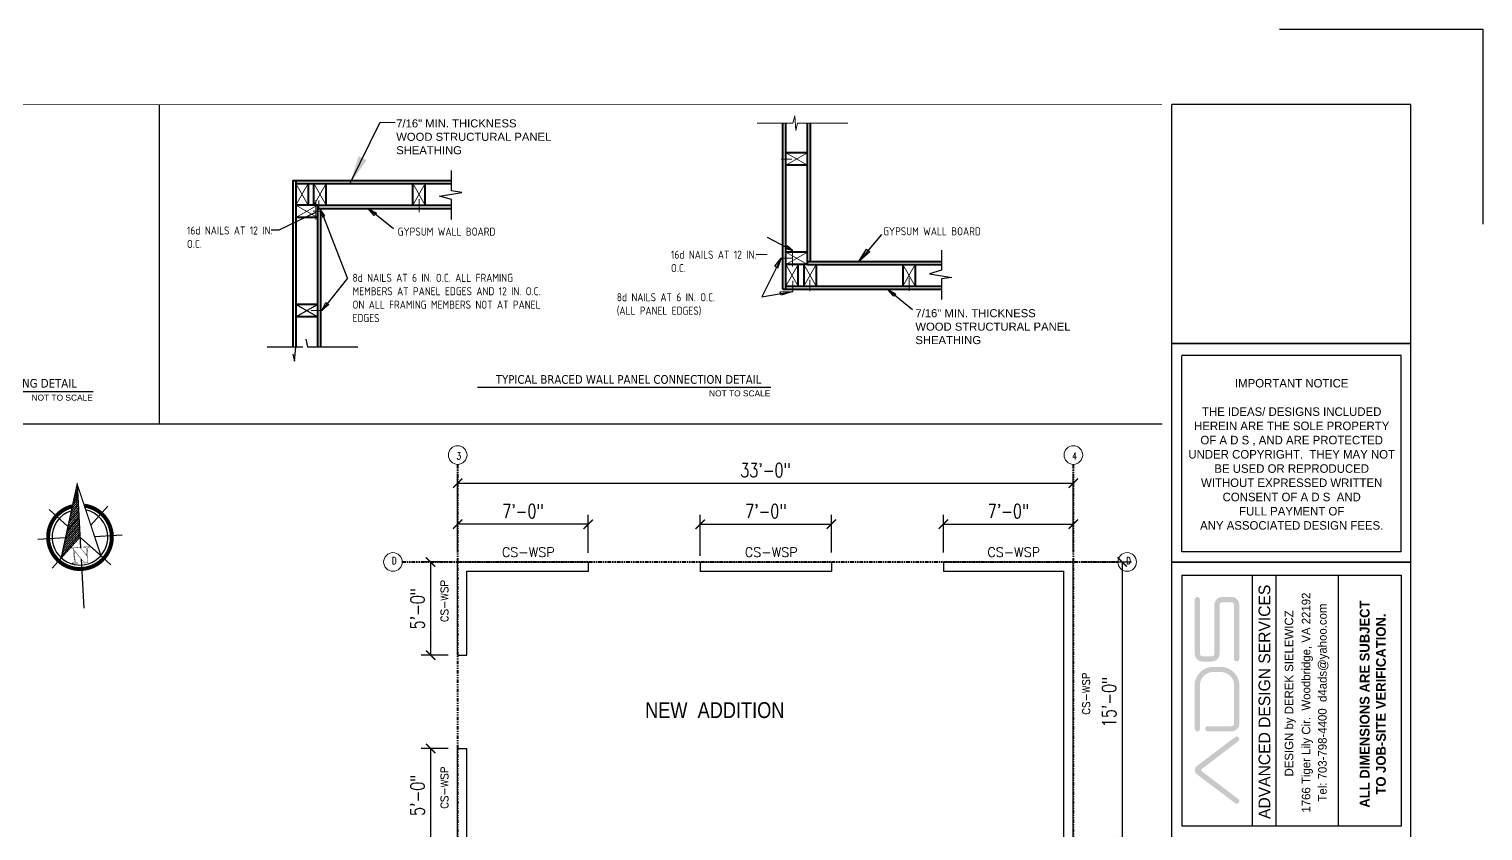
# Model space of a CAD drawing. Header units: inches. Extents: x -1842 to 12195, y -2228 to 2193.
# Drawn here: x 8361 to 9295, y -320 to 196 of the extents above; entities that cross this region are included whole.
import ezdxf
from ezdxf import colors
from ezdxf.entities.mleader import LeaderData, LeaderLine
from ezdxf.math import Vec2, Vec3

# ---------------------------------------------------------------- set-up
doc = ezdxf.new("R2010")
doc.units = ezdxf.units.IN
doc.header["$LTSCALE"] = 6
doc.header["$MEASUREMENT"] = 0
doc.linetypes.add('ACAD_ISO03W100', pattern=[30, 12, -18])
doc.linetypes.add('Double Dash 3_8_', pattern=[1, 0.375, -0.125, 0.125, -0.125, 0.125, -0.125])
for name, color, linetype in [('A-Anno-Text-Sect', 7, 'Continuous'), ('A-NOTES', 132, 'Continuous'), ('HATCH', 22, 'Continuous'), ('N-NOTES', 3, 'Continuous'), ('TEXT', 151, 'ACAD_ISO03W100'), ('Title Block', 7, 'Continuous'), ('window', 3, 'Continuous')]:
    doc.layers.add(name, color=color, linetype=linetype)
for name, color, linetype, lineweight in [('A-DETL', 90, 'Continuous', 9), ('G-ANNO-TEXT', 231, 'Continuous', 9), ('new construction', 7, 'Continuous', 50), ('S-Text', 3, 'Continuous', 0)]:
    doc.layers.add(name, color=color, linetype=linetype, lineweight=lineweight)
doc.styles.add('AGSROMANS', font='romans')
doc.styles.add('ARCH', font='romans.shx', dxfattribs={"width": 0.75, "height": 8})
doc.styles.add('Arch-Dim', font='romans.shx', dxfattribs={"width": 0.75})
doc.styles.add('Arial', font='arial.ttf')
doc.styles.add('HS-DESIGN-PLAN', font='GOTHIC.TTF', dxfattribs={"height": 0.09375})
doc.styles.add('RomanS_B', font='', dxfattribs={"width": 0.75, "height": 4.549842})
doc.styles.get("Standard").update_dxf_attribs({"font": 'ARIALN.TTF'})
doc.styles.add('TahomaSPH', font='tahoma.ttf')
doc.styles.add('TITULO', font='arial.ttf', dxfattribs={"height": 7})
doc.styles.add('Zidane (TXT.)', font='arial.ttf', dxfattribs={"width": 0.85, "height": 2})
doc.styles.get('RomanS_B').set_extended_font_data('RomanS', bold=True)
doc.dimstyles.new('Aec-Arch-I-96', dxfattribs={"dimscale": 96, "dimtxt": 0.09375, "dimasz": 0.0625, "dimexe": 0.0625, "dimexo": 0.0625, "dimgap": 0.03125, "dimtad": 1, "dimdec": 4, "dimzin": 3, "dimdsep": 46, "dimlunit": 4, "dimtxsty": 'Arch-Dim', "dimblk": 'ARCHTICK', "dimcen": 0.09375, "dimazin": 2, "dimtfac": 0.75, "dimtdec": 4, "dimtix": 1, "dimtmove": 2, "dimatfit": 2, "dimfxl": 1, "dimtolj": 1, "dimtzin": 0, "dimarcsym": 0})
doc.dimstyles.new('STANDARD$7', dxfattribs={"dimscale": 16, "dimtxt": 0.078125, "dimasz": 0.078125, "dimexe": 0.125, "dimexo": 0.125, "dimgap": 0.04, "dimtad": 1, "dimdec": 6, "dimzin": 0, "dimdsep": 46, "dimlunit": 4, "dimtxsty": 'ARCH', "dimcen": 0.046875, "dimdle": 0.125, "dimclrd": 256, "dimclre": 256, "dimclrt": 256, "dimadec": 0, "dimazin": 0, "dimtfac": 1, "dimtdec": 6, "dimtmove": 0, "dimatfit": 3, "dimfxl": 1, "dimfrac": 2, "dimtolj": 1, "dimtzin": 0, "dimarcsym": 0})
doc.dimstyles.new('Zidane (DIM.)', dxfattribs={"dimscale": 16, "dimtxt": 3, "dimasz": 1.12, "dimexe": 0.125, "dimexo": 0.125, "dimgap": 0.05, "dimtad": 3, "dimdec": 4, "dimzin": 1, "dimdsep": 46, "dimlunit": 4, "dimtxsty": 'Zidane (TXT.)', "dimblk1": 'OBLIQUE', "dimblk2": 'OBLIQUE', "dimsah": 1, "dimcen": 0.09, "dimdle": 0.12, "dimclrd": 5, "dimclre": 5, "dimclrt": 5, "dimadec": 0, "dimazin": 0, "dimtfac": 0.5, "dimtdec": 4, "dimtmove": 0, "dimatfit": 0, "dimfxl": 1, "dimfrac": 1, "dimtolj": 1, "dimtzin": 0, "dimlwd": -1, "dimlwe": -1, "dimarcsym": 0})

# ---------------------------------------------------------------- blocks, each defined once
blk = doc.blocks.new('_ARCHTICK')
at = {"color": 0, "linetype": 'ByBlock', "const_width": 0.15}
blk.add_lwpolyline([(-0.5, -0.5), (0.5, 0.5)], dxfattribs=at)
blk = doc.blocks.new('*D215')
at = {"layer": 'A-Anno-Text-Sect', "color": 0, "linetype": 'Continuous', "lineweight": -2, "transparency": 16777216}
for p, q in [((8636.37, -141.13), (8636.37, -116.83)), ((8720.28, -141.14), (8720.28, -116.83)), ((8720.28, -122.83), (8636.37, -122.83))]:
    blk.add_line(p, q, dxfattribs=at)
at = {"layer": 'Defpoints', "color": 0, "linetype": 'Continuous', "transparency": 16777216}
for p in [(8636.37, -122.83), (8636.37, -147.13), (8720.28, -147.14)]:
    blk.add_point(p, dxfattribs=at)
at = {"layer": 'A-Anno-Text-Sect', "color": 0, "linetype": 'Continuous', "lineweight": -2, "transparency": 16777216, "xscale": 6, "yscale": 6, "zscale": 6, "rotation": 180}
blk.add_blockref('_ARCHTICK', (8636.37, -122.83), dxfattribs=at)
at = {"layer": 'A-Anno-Text-Sect', "color": 0, "linetype": 'Continuous', "lineweight": -2, "transparency": 16777216, "xscale": 6, "yscale": 6, "zscale": 6}
blk.add_blockref('_ARCHTICK', (8720.28, -122.83), dxfattribs=at)
at = {"layer": 'A-Anno-Text-Sect', "color": 0, "linetype": 'Continuous', "transparency": 16777216, "insert": (8678.33, -114.47), "char_height": 9, "attachment_point": 5, "style": 'Arch-Dim'}
blk.add_mtext('\\A1;7\'-0"', dxfattribs=at)
blk = doc.blocks.new('*D216')
at = {"layer": 'A-Anno-Text-Sect', "color": 0, "linetype": 'Continuous', "lineweight": -2, "transparency": 16777216}
for p, q in [((8948.67, -141.13), (8948.67, -116.83)), ((9032.17, -141.13), (9032.17, -116.83)), ((8948.67, -122.83), (9032.17, -122.83))]:
    blk.add_line(p, q, dxfattribs=at)
at = {"layer": 'Defpoints', "color": 0, "linetype": 'Continuous', "transparency": 16777216}
for p in [(9032.17, -122.83), (8948.67, -147.13), (9032.17, -147.13)]:
    blk.add_point(p, dxfattribs=at)
at = {"layer": 'A-Anno-Text-Sect', "color": 0, "linetype": 'Continuous', "lineweight": -2, "transparency": 16777216, "xscale": 6, "yscale": 6, "zscale": 6, "rotation": 180}
blk.add_blockref('_ARCHTICK', (8948.67, -122.83), dxfattribs=at)
at = {"layer": 'A-Anno-Text-Sect', "color": 0, "linetype": 'Continuous', "lineweight": -2, "transparency": 16777216, "xscale": 6, "yscale": 6, "zscale": 6}
blk.add_blockref('_ARCHTICK', (9032.17, -122.83), dxfattribs=at)
at = {"layer": 'A-Anno-Text-Sect', "color": 0, "linetype": 'Continuous', "transparency": 16777216, "insert": (8990.42, -114.47), "char_height": 9, "attachment_point": 5, "style": 'Arch-Dim'}
blk.add_mtext('\\A1;7\'-0"', dxfattribs=at)
blk = doc.blocks.new('*D217')
at = {"layer": 'A-Anno-Text-Sect', "color": 0, "linetype": 'Continuous', "lineweight": -2, "transparency": 16777216}
for p, q in [((8792.28, -143.14), (8792.28, -116.83)), ((8876.67, -141.13), (8876.67, -116.83)), ((8792.28, -122.83), (8876.67, -122.83))]:
    blk.add_line(p, q, dxfattribs=at)
at = {"layer": 'Defpoints', "color": 0, "linetype": 'Continuous', "transparency": 16777216}
for p in [(8876.67, -122.83), (8792.28, -149.14), (8876.67, -147.13)]:
    blk.add_point(p, dxfattribs=at)
at = {"layer": 'A-Anno-Text-Sect', "color": 0, "linetype": 'Continuous', "lineweight": -2, "transparency": 16777216, "xscale": 6, "yscale": 6, "zscale": 6, "rotation": 180}
blk.add_blockref('_ARCHTICK', (8792.28, -122.83), dxfattribs=at)
at = {"layer": 'A-Anno-Text-Sect', "color": 0, "linetype": 'Continuous', "lineweight": -2, "transparency": 16777216, "xscale": 6, "yscale": 6, "zscale": 6}
blk.add_blockref('_ARCHTICK', (8876.67, -122.83), dxfattribs=at)
at = {"layer": 'A-Anno-Text-Sect', "color": 0, "linetype": 'Continuous', "transparency": 16777216, "insert": (8834.48, -114.47), "char_height": 9, "attachment_point": 5, "style": 'Arch-Dim'}
blk.add_mtext('\\A1;7\'-0"', dxfattribs=at)
blk = doc.blocks.new('*X137')
at = {"color": 0}
for p, q in [((147.55, -408.76), (147.62, -408.7)), ((146.16, -413.87), (147.62, -412.41)), ((146.36, -413.14), (147.62, -411.88)), ((146.55, -412.41), (147.62, -411.35)), ((146.75, -411.68), (147.62, -410.82)), ((146.95, -410.95), (147.62, -410.29)), ((147.15, -410.22), (147.62, -409.76)), ((147.35, -409.49), (147.62, -409.23)), ((144.76, -418.98), (147.62, -416.12)), ((144.96, -418.25), (147.62, -415.59)), ((145.16, -417.52), (147.62, -415.06)), ((145.36, -416.79), (147.62, -414.53)), ((145.56, -416.06), (147.62, -414)), ((145.76, -415.33), (147.62, -413.47)), ((145.96, -414.6), (147.62, -412.94)), ((143.36, -424.09), (147.62, -419.83)), ((143.56, -423.36), (147.62, -419.3)), ((143.76, -422.63), (147.62, -418.77)), ((143.96, -421.9), (147.62, -418.24)), ((144.16, -421.17), (147.62, -417.71)), ((144.36, -420.44), (147.62, -417.18)), ((144.56, -419.71), (147.62, -416.65)), ((142.76, -426.28), (147.62, -421.42)), ((142.96, -425.55), (147.62, -420.89)), ((143.16, -424.82), (147.62, -420.36))]:
    blk.add_line(p, q, dxfattribs=at)
blk = doc.blocks.new('North')
for p, q in [((-0.05, 18.32), (-0.05, 2.23)), ((-2.92, 7.82), (-7.42, 12.32)), ((2.82, 7.82), (7.32, 12.32)), ((-3.71, 4.95), (-10.67, 4.95)), ((3.61, 4.95), (10.57, 4.95)), ((-2.92, 2.08), (-7.42, -2.42)), ((2.82, 2.08), (7.32, -2.42)), ((-0.05, -0.54), (-0.05, -12.88))]:
    blk.add_line(p, q)
for points, const_width in [([(-5.06, -0.01), (-0.05, 18.32), (4.95, 0.05), (-0.05, 4.95), (-5.06, -0.01)], 0.3), ([(-1.6, -0.98), (-1.6, -1.05), (-1.59, -1.12), (-1.58, -1.18), (-1.57, -1.22), (-1.56, -1.27), (-1.54, -1.31), (-1.52, -1.33), (-1.5, -1.35), (-1.47, -1.37), (-1.44, -1.38), (-1.4, -1.4), (-1.34, -1.41), (-1.28, -1.42), (-1.21, -1.43), (-1.13, -1.43), (-1.05, -1.43), (-1.05, -1.59), (-2.39, -1.59), (-2.39, -1.43), (-2.35, -1.43), (-2.28, -1.43), (-2.21, -1.43), (-2.14, -1.42), (-2.09, -1.41), (-2.04, -1.4), (-2, -1.38), (-1.96, -1.37), (-1.94, -1.35), (-1.91, -1.33), (-1.88, -1.31), (-1.86, -1.27), (-1.85, -1.23), (-1.83, -1.18), (-1.82, -1.12), (-1.81, -1.06), (-1.81, -1), (-1.81, 2.29), (-2.39, 2.29), (-2.39, 2.44), (-0.21, 2.44), (1.39, 0.24), (1.39, 1.81), (1.39, 1.88), (1.38, 1.95), (1.37, 2), (1.36, 2.06), (1.35, 2.1), (1.33, 2.14), (1.31, 2.17), (1.29, 2.19), (1.26, 2.21), (1.22, 2.23), (1.17, 2.25), (1.12, 2.26), (1.06, 2.27), (0.99, 2.28), (0.92, 2.29), (0.84, 2.29), (0.82, 2.29), (0.82, 2.44), (2.16, 2.44), (2.16, 2.29), (2.12, 2.29), (2.04, 2.29), (1.98, 2.28), (1.92, 2.27), (1.86, 2.26), (1.81, 2.25), (1.77, 2.24), (1.73, 2.22), (1.71, 2.2), (1.69, 2.18), (1.67, 2.15), (1.65, 2.1), (1.63, 2.06), (1.62, 2.01), (1.61, 1.95), (1.61, 1.88), (1.61, 1.81), (1.61, -1.59), (0.7, -1.59), (-1.6, 1.62), (-1.6, -0.98), (-1.6, -0.98)], 0.1)]:
    blk.add_lwpolyline(points, dxfattribs=dict(const_width=const_width))
at = {"const_width": 1}
for points in [[(-8.05, 4.95, 1), (7.95, 4.95, 0.359415), (1.47, 12.8, 1)], [(-1.57, 12.8, 0.359415), (-8.05, 4.95, 1)]]:
    blk.add_lwpolyline(points, format="xyb", dxfattribs=at)
for start, end in [(105.027, 180), (0, 74.973), (180, 0)]:
    blk.add_arc((-0.05, 4.95), 7, start, end)
blk.add_blockref('*X137', (-147.67, 426.84))
blk = doc.blocks.new('_OBLIQUE')
at = {"color": 0, "linetype": 'ByBlock'}
blk.add_line((-0.5, -0.5), (0.5, 0.5), dxfattribs=at)
blk = doc.blocks.new('*D226')
at = {"layer": 'A-Anno-Text-Sect', "color": 0, "linetype": 'Continuous', "lineweight": -2, "transparency": 16777216}
for p, q in [((8636.37, -141.13), (8636.37, -90.5)), ((9032.17, -141.13), (9032.17, -90.5)), ((8636.37, -96.5), (9032.17, -96.5))]:
    blk.add_line(p, q, dxfattribs=at)
at = {"layer": 'Defpoints', "color": 0, "linetype": 'Continuous', "transparency": 16777216}
for p in [(9032.17, -96.5), (8636.37, -147.13), (9032.17, -147.13)]:
    blk.add_point(p, dxfattribs=at)
at = {"layer": 'A-Anno-Text-Sect', "color": 0, "linetype": 'Continuous', "lineweight": -2, "transparency": 16777216, "xscale": 6, "yscale": 6, "zscale": 6, "rotation": 180}
blk.add_blockref('_ARCHTICK', (8636.37, -96.5), dxfattribs=at)
at = {"layer": 'A-Anno-Text-Sect', "color": 0, "linetype": 'Continuous', "lineweight": -2, "transparency": 16777216, "xscale": 6, "yscale": 6, "zscale": 6}
blk.add_blockref('_ARCHTICK', (9032.17, -96.5), dxfattribs=at)
at = {"layer": 'A-Anno-Text-Sect', "color": 0, "linetype": 'Continuous', "transparency": 16777216, "insert": (8834.27, -88.14), "char_height": 9, "attachment_point": 5, "style": 'Arch-Dim'}
blk.add_mtext('\\A1;33\'-0"', dxfattribs=at)
blk = doc.blocks.new('*D227')
at = {"layer": 'A-Anno-Text-Sect', "color": 0, "linetype": 'Continuous', "lineweight": -2, "transparency": 16777216}
for p, q in [((8630.37, -147.13), (8613, -147.13)), ((8619, -147.13), (8619, -207.13)), ((8630.37, -207.13), (8613, -207.13))]:
    blk.add_line(p, q, dxfattribs=at)
at = {"layer": 'Defpoints', "color": 0, "linetype": 'Continuous', "transparency": 16777216}
for p in [(8636.37, -147.13), (8619, -207.13), (8636.37, -207.13)]:
    blk.add_point(p, dxfattribs=at)
at = {"layer": 'A-Anno-Text-Sect', "color": 0, "linetype": 'Continuous', "lineweight": -2, "transparency": 16777216, "xscale": 6, "yscale": 6, "zscale": 6}
for p, rotation in [((8619, -147.13), 90), ((8619, -207.13), 270)]:
    blk.add_blockref('_ARCHTICK', p, dxfattribs=dict(at, rotation=rotation))
at = {"layer": 'A-Anno-Text-Sect', "color": 0, "linetype": 'Continuous', "transparency": 16777216, "insert": (8610.64, -177.13), "char_height": 9, "attachment_point": 5, "rotation": 90, "style": 'Arch-Dim'}
blk.add_mtext('\\A1;5\'-0"', dxfattribs=at)
blk = doc.blocks.new('*D228')
at = {"layer": 'A-Anno-Text-Sect', "color": 0, "linetype": 'Continuous', "lineweight": -2, "transparency": 16777216}
for p, q in [((8630.37, -267.13), (8613, -267.13)), ((8619, -267.13), (8619, -327.13)), ((8630.37, -327.13), (8613, -327.13))]:
    blk.add_line(p, q, dxfattribs=at)
at = {"layer": 'Defpoints', "color": 0, "linetype": 'Continuous', "transparency": 16777216}
for p in [(8636.37, -267.13), (8619, -327.13), (8636.37, -327.13)]:
    blk.add_point(p, dxfattribs=at)
at = {"layer": 'A-Anno-Text-Sect', "color": 0, "linetype": 'Continuous', "lineweight": -2, "transparency": 16777216, "xscale": 6, "yscale": 6, "zscale": 6}
for p, rotation in [((8619, -267.13), 90), ((8619, -327.13), 270)]:
    blk.add_blockref('_ARCHTICK', p, dxfattribs=dict(at, rotation=rotation))
at = {"layer": 'A-Anno-Text-Sect', "color": 0, "linetype": 'Continuous', "transparency": 16777216, "insert": (8610.64, -297.13), "char_height": 9, "attachment_point": 5, "rotation": 90, "style": 'Arch-Dim'}
blk.add_mtext('\\A1;5\'-0"', dxfattribs=at)
blk = doc.blocks.new('*D229')
at = {"layer": 'A-Anno-Text-Sect', "color": 0, "linetype": 'Continuous', "lineweight": -2, "transparency": 16777216}
for p, q in [((9038.17, -147.13), (9069.5, -147.13)), ((9063.5, -147.13), (9063.5, -327.13)), ((9038.17, -327.13), (9069.5, -327.13))]:
    blk.add_line(p, q, dxfattribs=at)
at = {"layer": 'Defpoints', "color": 0, "linetype": 'Continuous', "transparency": 16777216}
for p in [(9032.17, -147.13), (9032.17, -327.13), (9063.5, -327.13)]:
    blk.add_point(p, dxfattribs=at)
at = {"layer": 'A-Anno-Text-Sect', "color": 0, "linetype": 'Continuous', "lineweight": -2, "transparency": 16777216, "xscale": 6, "yscale": 6, "zscale": 6}
for p, rotation in [((9063.5, -147.13), 90), ((9063.5, -327.13), 270)]:
    blk.add_blockref('_ARCHTICK', p, dxfattribs=dict(at, rotation=rotation))
at = {"layer": 'A-Anno-Text-Sect', "color": 0, "linetype": 'Continuous', "transparency": 16777216, "insert": (9055.14, -237.13), "char_height": 9, "attachment_point": 5, "rotation": 90, "style": 'Arch-Dim'}
blk.add_mtext('\\A1;15\'-0"', dxfattribs=at)

msp = doc.modelspace()

# ---------------------------------------------------------------- hatches: boundary and pattern name
at = {"layer": 'Title Block'}
h = msp.add_hatch(color=256, dxfattribs=at)
h.paths.add_polyline_path([(9138.1718087, -262.405981, 0.1912949762), (9138.8397888, -261.3709752), (9138.8397888, -260.7239289, 0.1065363828), (9138.5611949, -260.0783093, 0.1989123674), (9137.4780036, -259.4015396), (9136.9273283, -259.4015396, 0.1139636446), (9136.2335232, -259.6889231), (9111.6537499, -278.2670513, 0.5149988252), (9111.6537499, -283.701167), (9136.2335232, -302.2792952, 0.1139636446), (9136.9273283, -302.5666787), (9137.4780036, -302.5666787, 0.1989123674), (9138.5611949, -301.889909, 0.1065363829), (9138.8397888, -301.2442894), (9138.8397888, -300.5972431, 0.1912949762), (9138.1718087, -299.5622373), (9114.7573809, -281.6777685, -0.5343557179), (9114.7573809, -280.2904499)])
h.paths.add_polyline_path([(9133.8334382, -256.0639725, 0.4142135624), (9138.8397888, -251.0576219), (9138.8397888, -227.9178853, 0.440849221), (9127.158304, -214.567617), (9121.9359531, -214.567617, 0.440849221), (9110.2544683, -227.9178853), (9110.2544683, -254.395189, 0.4142135624), (9111.9232519, -256.0639725, 0.4142135624), (9113.5920354, -254.395189), (9113.5920354, -227.9178853, -0.4500136067), (9121.9359531, -217.905184), (9127.158304, -217.905184, -0.4500136067), (9135.5022218, -227.9178853), (9135.5022218, -251.0576219, -0.4142135624), (9133.8334382, -252.7264054), (9118.598386, -252.7264054, 0.4142135624), (9116.9296025, -254.395189, 0.4142135624), (9118.598386, -256.0639725)])
h.paths.add_polyline_path([(9122.878345, -206.1259168, -0.4142135624), (9121.2095615, -207.7947003), (9115.2608189, -207.7947003, -0.4142135624), (9113.5920354, -206.1259168), (9113.5920354, -171.3046954, 0.4142135624), (9111.9232519, -169.6359119, 0.4142135624), (9110.2544683, -171.3046954), (9110.2544683, -206.1259168, 0.4142135624), (9115.2608189, -211.1322674), (9121.2095615, -211.1322674, 0.4142135624), (9126.2159121, -206.1259168), (9126.2159121, -174.6422625, -0.4142135624), (9127.8846957, -172.973479), (9133.8334382, -172.973479, -0.4142135624), (9135.5022218, -174.6422625), (9135.5022218, -209.4634839, 0.4142135624), (9137.1710053, -211.1322674, 0.4142135624), (9138.8397888, -209.4634839), (9138.8397888, -174.6422625, 0.4142135624), (9133.8334382, -169.6359119), (9127.8846957, -169.6359119, 0.4142135624), (9122.878345, -174.6422625)])
h = msp.add_hatch(color=256, dxfattribs=at)
h.paths.add_polyline_path([(9138.1718087, -262.405981, 0.1912949762), (9138.8397888, -261.3709752), (9138.8397888, -260.7239289, 0.1065363828), (9138.5611949, -260.0783093, 0.1989123674), (9137.4780036, -259.4015396), (9136.9273283, -259.4015396, 0.1139636446), (9136.2335232, -259.6889231), (9111.6537499, -278.2670513, 0.5149988252), (9111.6537499, -283.701167), (9136.2335232, -302.2792952, 0.1139636446), (9136.9273283, -302.5666787), (9137.4780036, -302.5666787, 0.1989123674), (9138.5611949, -301.889909, 0.1065363829), (9138.8397888, -301.2442894), (9138.8397888, -300.5972431, 0.1912949762), (9138.1718087, -299.5622373), (9114.7573809, -281.6777685, -0.5343557179), (9114.7573809, -280.2904499)])
h.paths.add_polyline_path([(9133.8334382, -256.0639725, 0.4142135624), (9138.8397888, -251.0576219), (9138.8397888, -227.9178853, 0.440849221), (9127.158304, -214.567617), (9121.9359531, -214.567617, 0.440849221), (9110.2544683, -227.9178853), (9110.2544683, -254.395189, 0.4142135624), (9111.9232519, -256.0639725, 0.4142135624), (9113.5920354, -254.395189), (9113.5920354, -227.9178853, -0.4500136067), (9121.9359531, -217.905184), (9127.158304, -217.905184, -0.4500136067), (9135.5022218, -227.9178853), (9135.5022218, -251.0576219, -0.4142135624), (9133.8334382, -252.7264054), (9118.598386, -252.7264054, 0.4142135624), (9116.9296025, -254.395189, 0.4142135624), (9118.598386, -256.0639725)])
h.paths.add_polyline_path([(9122.878345, -206.1259168, -0.4142135624), (9121.2095615, -207.7947003), (9115.2608189, -207.7947003, -0.4142135624), (9113.5920354, -206.1259168), (9113.5920354, -171.3046954, 0.4142135624), (9111.9232519, -169.6359119, 0.4142135624), (9110.2544683, -171.3046954), (9110.2544683, -206.1259168, 0.4142135624), (9115.2608189, -211.1322674), (9121.2095615, -211.1322674, 0.4142135624), (9126.2159121, -206.1259168), (9126.2159121, -174.6422625, -0.4142135624), (9127.8846957, -172.973479), (9133.8334382, -172.973479, -0.4142135624), (9135.5022218, -174.6422625), (9135.5022218, -209.4634839, 0.4142135624), (9137.1710053, -211.1322674, 0.4142135624), (9138.8397888, -209.4634839), (9138.8397888, -174.6422625, 0.4142135624), (9133.8334382, -169.6359119), (9127.8846957, -169.6359119, 0.4142135624), (9122.878345, -174.6422625)])

# ---------------------------------------------------------------- linework, layer by layer
for p, q in [((8632.4982052, 91.5345369), (8632.4982052, 104.7342162)), ((8624.6418237, 88.2166886), (8638.9890646, 90.5900711)), ((8632.4982052, 86.0491871), (8624.6418237, 88.2166886)), ((8638.9890646, 90.5900711), (8632.4982052, 91.5345369)), ((8632.4982052, 73.0706414), (8632.4982052, 86.0491871)), ((8551.0768471, 75.512381), (8548.7872483, 78.5588926)), ((8548.7872483, 78.5588926), (8549.4870546, 74.5527302)), ((8565.4623317, 35.3454507), (8548.7872483, 78.5588926)), ((8549.4870546, 74.5527302), (8551.0768471, 75.512381)), ((8578.9170118, 80.2382613), (8584.1982443, 77.289988)), ((8582.792748, 75.7539203), (8578.9170118, 80.2382613)), ((8595.0753526, 67.0584258), (8578.9170118, 80.2382613)), ((8584.1982443, 77.289988), (8582.792748, 75.7539203)), ((8835.3704259, 61.749662), (8851.6180805, 53.2227711)), ((8851.6180805, 53.2227711), (8848.2651015, 56.0985906)), ((8908.9236352, 63.4795555), (8894.1903032, 46.2044315)), ((8828.3481359, 50.5109416), (8835.3704259, 50.7915995)), ((8844.2879381, 48.1948747), (8831.9442475, 23.3528684)), ((8840.3137165, 43.0529793), (8844.2879381, 48.1948747)), ((8844.2879381, 48.1948747), (8842.051119, 41.8511467)), ((8847.6277655, 54.4693451), (8851.6180805, 53.2227711)), ((8894.1903032, 46.2044315), (8899.1505734, 54.1332625)), ((8901.4150802, 52.4202373), (8894.1903032, 46.2044315)), ((8899.1505734, 54.1332625), (8901.4150802, 52.4202373)), ((8947.5327322, 53.4314572), (8947.5327322, 40.4529114)), ((8842.051119, 41.8511467), (8840.3137165, 43.0529793)), ((8947.5327322, 40.4529114), (8939.6763506, 38.2854099)), ((8939.6763506, 38.2854099), (8954.0235916, 35.9120275)), ((8565.4623317, 35.3454507), (8549.0341507, 14.5512238)), ((8916.4771826, 23.7887154), (8912.6014465, 28.2730565)), ((8912.6014465, 28.2730565), (8917.8826789, 25.3247832)), ((8928.7597873, 15.093221), (8912.6014465, 28.2730565)), ((8954.0235916, 35.9120275), (8947.5327322, 34.9675616)), ((8947.5327322, 34.9675616), (8947.5327322, 21.7678823)), ((8549.0341507, 14.5512238), (8551.5605164, 19.8442837)), ((8551.5605164, 19.8442837), (8553.6305172, 18.3764928)), ((8831.9442475, 23.3528684), (8851.9425456, 26.8308894)), ((8843.6624501, 26.6547819), (8851.9425456, 26.8308894)), ((8844.4142632, 24.3621604), (8843.6624501, 26.6547819)), ((8851.9425456, 26.8308894), (8844.4142632, 24.3621604)), ((8917.8826789, 25.3247832), (8916.4771826, 23.7887154)), ((8532.3425647, 10.564542), (8546.2891897, 18.534042)), ((8546.2891897, 10.564542), (8532.3425647, 18.534042)), ((8553.6305172, 18.3764928), (8549.0341507, 14.5512238)), ((8513.9180658, -8.6718905), (8536.8617777, -8.6718905)), ((8531.5487933, -18.0011545), (8532.3425647, -8.6718905)), ((8538.8075672, -3.874922), (8539.8099969, -8.6718905)), ((8539.8099969, -8.6718905), (8572.2714264, -8.6718905)), ((8530.3967753, -13.4688591), (8531.5487933, -18.0011545)), ((7594.57696, -58.1865447), (9089.2361947, -58.1865447)), ((8636.3726954, -147.1288505), (8720.2823302, -147.1288505)), ((8792.2823302, -147.1429026), (8876.6726954, -147.1288505))]:
    msp.add_line(p, q)
msp.add_lwpolyline([(7594.17696, 147.0156656, 0.5, 0.5, 0), (9089.2361947, 147.0156656, 0, 0, 0), (9089.2361947, -979.4335558, 0.5, 0.5, 0), (7594.17696, -979.4335558, 0.5, 0.5, 0)], format="xyseb")
at = {"layer": 'A-DETL', "linetype": 'Double Dash 3_8_', "lineweight": 40}
for p, q in [((8636.3726954, -84.6705164), (8636.3726954, -327.1288505)), ((9032.1726954, -84.6705164), (9032.1726954, -327.1288505)), ((8600.790369, -147.1288505), (9060.790369, -147.1288505))]:
    msp.add_line(p, q, dxfattribs=at)
at = {"layer": 'A-DETL'}
for centre in [(8636.4105365, -78.3369613), (9032.2105365, -78.3369613), (8594.790369, -147.1288505), (9066.790369, -147.1288505)]:
    msp.add_circle(centre, 6, dxfattribs=at)
at = {"layer": 'HATCH', "color": 0, "lineweight": 5}
for p, q in [((8828.9525928, 135.173989), (8851.8963047, 135.173989)), ((8851.8963047, 135.173989), (8853.0483227, 139.7062845)), ((8853.0483227, 139.7062845), (8853.8420941, 130.3770205)), ((8853.8420941, 130.3770205), (8854.8445238, 135.173989)), ((8854.8445238, 135.173989), (8887.3059534, 135.173989))]:
    msp.add_line(p, q, dxfattribs=at)
at = {"layer": 'HATCH', "lineweight": 5}
for p, q in [((8861.3237167, 115.9375565), (8847.3770917, 107.9680565)), ((8847.3770917, 115.9375565), (8861.3237167, 107.9680565)), ((8532.3425647, 82.290042), (8540.3120647, 96.236667)), ((8540.3120647, 82.290042), (8532.3425647, 96.236667)), ((8543.8211153, 82.290042), (8551.7906153, 96.236667)), ((8551.7906153, 82.290042), (8543.8211153, 96.236667)), ((8607.5771153, 82.290042), (8615.5466153, 96.236667)), ((8615.5466153, 82.290042), (8607.5771153, 96.236667)), ((8532.3425647, 74.320542), (8546.2891897, 82.290042)), ((8546.2891897, 74.320542), (8532.3425647, 82.290042)), ((8848.2651015, 56.0985906), (8847.6277655, 54.4693451)), ((8861.3237167, 52.1815565), (8847.3770917, 44.2120565)), ((8847.3770917, 52.1815565), (8861.3237167, 44.2120565)), ((8855.3465917, 44.2120565), (8847.3770917, 30.2654315)), ((8847.3770917, 44.2120565), (8855.3465917, 30.2654315)), ((8866.8251423, 44.2120565), (8858.8556423, 30.2654315)), ((8858.8556423, 44.2120565), (8866.8251423, 30.2654315)), ((8922.6116423, 44.2120565), (8930.5811423, 30.2654315)), ((8930.5811423, 44.2120565), (8922.6116423, 30.2654315))]:
    msp.add_line(p, q, dxfattribs=at)
at = {"layer": 'N-NOTES', "color": 0}
for p, q in [((8837.6361738, -34.9872251), (8649.101597, -34.9872251)), ((8401.9477749, -37.7185675), (8220.8729621, -37.7185675))]:
    msp.add_line(p, q, dxfattribs=at)
at = {"layer": 'new construction', "lineweight": 40}
for p, q in [((8845.3847167, 28.2730565), (8845.3847167, 135.173989)), ((8847.3770917, 28.2730565), (8847.3770917, 135.173989)), ((8861.3237167, 44.2120565), (8861.3237167, 135.173989)), ((8863.3160917, 46.2044315), (8863.3160917, 135.173989)), ((8861.3237167, 115.9375565), (8847.3770917, 115.9375565)), ((8861.3237167, 107.9680565), (8847.3770917, 107.9680565)), ((8530.3501897, 98.229042), (8530.3501897, -8.6718905)), ((8530.3501897, 98.229042), (8632.4982052, 98.229042)), ((8532.3425647, 98.229042), (8532.3425647, -8.6718905)), ((8532.3425647, 96.236667), (8632.4982052, 96.236667)), ((8540.3120647, 96.236667), (8540.3120647, 82.290042)), ((8543.8211153, 82.290042), (8543.8211153, 96.236667)), ((8551.7906153, 82.290042), (8551.7906153, 96.236667)), ((8607.5771153, 82.290042), (8607.5771153, 96.236667)), ((8615.5466153, 82.290042), (8615.5466153, 96.236667)), ((8546.2891897, 82.290042), (8532.3425647, 82.290042)), ((8546.2891897, 82.290042), (8546.2891897, -8.6718905)), ((8546.2891897, 82.290042), (8632.4982052, 82.290042)), ((8546.2891897, 80.297667), (8632.4982052, 80.297667)), ((8548.2815647, 80.297667), (8548.2815647, -8.6718905)), ((8546.2891897, 74.320542), (8532.3425647, 74.320542)), ((8861.3237167, 52.1815565), (8847.3770917, 52.1815565)), ((8861.3237167, 44.2120565), (8847.3770917, 44.2120565)), ((8855.3465917, 30.2654315), (8855.3465917, 44.2120565)), ((8858.8556423, 44.2120565), (8858.8556423, 30.2654315)), ((8861.3237167, 46.2044315), (8947.5327322, 46.2044315)), ((8861.3237167, 44.2120565), (8947.5327322, 44.2120565)), ((8866.8251423, 44.2120565), (8866.8251423, 30.2654315)), ((8922.6116423, 44.2120565), (8922.6116423, 30.2654315)), ((8930.5811423, 44.2120565), (8930.5811423, 30.2654315)), ((8845.3847167, 28.2730565), (8947.5327322, 28.2730565)), ((8847.3770917, 30.2654315), (8947.5327322, 30.2654315)), ((8546.2891897, 18.534042), (8532.3425647, 18.534042)), ((8546.2891897, 10.564542), (8532.3425647, 10.564542))]:
    msp.add_line(p, q, dxfattribs=at)
at = {"layer": 'Title Block'}
for p, q in [((9164.692353, 195.5926256), (9295.495938, 195.5926256)), ((9164.692353, 195.5926256), (9295.495938, 195.5926256)), ((9164.692353, 195.5926256), (9295.495938, 195.5926256)), ((9164.692353, 195.5926256), (9295.495938, 195.5926256)), ((9164.692353, 195.5926256), (9295.495938, 195.5926256)), ((9164.692353, 195.5926256), (9295.495938, 195.5926256)), ((9164.692353, 195.5926256), (9295.495938, 195.5926256)), ((9164.692353, 195.5926256), (9295.495938, 195.5926256)), ((9295.495938, 195.5926256), (9295.495938, 70.1021456)), ((9295.495938, 195.5926256), (9295.495938, 70.1021456)), ((9295.495938, 195.5926256), (9295.495938, 70.1021456)), ((9295.495938, 195.5926256), (9295.495938, 70.1021456)), ((9295.495938, 195.5926256), (9295.495938, 70.1021456)), ((9295.495938, 195.5926256), (9295.495938, 70.1021456)), ((9295.495938, 195.5926256), (9295.495938, 70.1021456)), ((9295.495938, 195.5926256), (9295.495938, 70.1021456)), ((9295.495938, 195.5926256), (9295.495938, 70.1021456)), ((9295.495938, 195.5926256), (9295.495938, 70.1021456)), ((9295.495938, 195.5926256), (9295.495938, 70.1021456)), ((9295.495938, 195.5926256), (9295.495938, 70.1021456)), ((9295.495938, 195.5926256), (9295.495938, 70.1021456)), ((9295.495938, 195.5926256), (9295.495938, 70.1021456)), ((9295.495938, 195.5926256), (9295.495938, 70.1021456)), ((9295.495938, 195.5926256), (9295.495938, 70.1021456)), ((9295.495938, 195.5926256), (9295.495938, 70.1021456)), ((9295.495938, 195.5926256), (9295.495938, 70.1021456)), ((9295.495938, 195.5926256), (9295.495938, 70.1021456)), ((9295.495938, 195.5926256), (9295.495938, 70.1021456)), ((9295.495938, 195.5926256), (9295.495938, 70.1021456)), ((9295.495938, 195.5926256), (9295.495938, 70.1021456)), ((9295.495938, 195.5926256), (9295.495938, 70.1021456)), ((9295.495938, 195.5926256), (9295.495938, 70.1021456)), ((8444.6878546, -58.3897996), (8444.6878546, 147.0156656)), ((9095.5613197, -979.4335658), (9095.5613197, 147.0156557)), ((9249.1763197, 147.0156557), (9095.5613197, 147.0156557)), ((9249.1763197, -979.4335658), (9249.1763197, 147.0156557)), ((9095.5613197, -6.6668443), (9249.1763197, -6.6668443)), ((9095.5613197, -6.6668443), (9249.1763197, -6.6668443)), ((9095.5613197, -6.6668443), (9249.1763197, -6.6668443)), ((9095.5613197, -6.6668443), (9249.1763197, -6.6668443)), ((9249.1763197, -6.6668443), (9095.5613197, -6.6668443)), ((9101.8313197, -140.5755943), (9101.8313197, -14.2543443)), ((9242.9063197, -14.2543443), (9101.8313197, -14.2543443)), ((9101.8313197, -140.5755943), (9101.8313197, -14.2543443)), ((9242.9063197, -140.5755943), (9242.9063197, -14.2543443)), ((8636.3726954, -207.1288505), (8636.3726954, -147.1288505)), ((8720.2823302, -147.1429026), (8720.2823302, -153.1429026)), ((8792.2823302, -147.1429026), (8792.2823302, -153.1429026)), ((8876.6726954, -147.1288505), (8876.6726954, -153.1288505)), ((8948.6726954, -147.1288505), (9032.1726954, -147.1288505)), ((8948.6726954, -147.1288505), (8948.6726954, -153.1288505)), ((9032.1726954, -327.1288505), (9032.1726954, -147.1288505)), ((9095.5613197, -147.1668443), (9249.1763197, -147.1668443)), ((9095.5613197, -147.1668443), (9249.1763197, -147.1668443)), ((9095.5613197, -147.1668443), (9249.1763197, -147.1668443)), ((9249.1763197, -147.1668443), (9095.5613197, -147.1668443)), ((9242.9063197, -140.5755943), (9101.8313197, -140.5755943)), ((8642.3726954, -153.1288505), (8720.2823302, -153.1288505)), ((8642.3726954, -207.1288505), (8642.3726954, -153.1288505)), ((8792.2823302, -153.1288505), (8876.6726954, -153.1288505)), ((8948.6726954, -153.1288505), (9026.1726954, -153.1288505)), ((9026.1726954, -327.1288505), (9026.1726954, -153.1288505)), ((9101.8864447, -155.5755943), (9242.9063197, -155.5755943)), ((9101.8864447, -155.5755943), (9101.8864447, -317.0798436)), ((9101.8864447, -155.5755943), (9101.8864447, -317.0798436)), ((9147.417917, -317.0798436), (9147.417917, -155.5755943)), ((9147.417917, -317.0798436), (9147.417917, -155.5755943)), ((9162.6721489, -317.0798436), (9162.6721489, -155.5755943)), ((9162.6721489, -317.0798436), (9162.6721489, -155.5755943)), ((9202.6721489, -317.0798436), (9202.6721489, -155.5755943)), ((9202.6721489, -317.0798436), (9202.6721489, -155.5755943)), ((9242.9063197, -155.5755943), (9242.9063197, -317.0798436)), ((8636.3726954, -207.1288505), (8642.3726954, -207.1288505)), ((8636.3726954, -267.1288505), (8642.3726954, -267.1288505)), ((8636.3726954, -327.1288505), (8636.3726954, -267.1288505)), ((8642.3726954, -327.1288505), (8642.3726954, -267.1288505)), ((9242.9063197, -317.0798436), (9101.8313197, -317.0798436))]:
    msp.add_line(p, q, dxfattribs=at)
at = {"layer": 'Title Block', "const_width": 0.5}
for points in [[(9095.5613197, 147.0156557), (9249.1763197, 147.0156557)], [(9095.5613197, -979.4335658), (9095.5613197, 147.0156557)], [(9249.1763197, -979.4335658), (9249.1763197, 147.0156557)], [(9095.5613197, -6.6668443), (9249.1763197, -6.6668443)], [(9095.5613197, -6.6668443), (9249.1763197, -6.6668443)], [(9095.5613197, -147.1668443), (9249.1763197, -147.1668443)], [(9095.5613197, -147.1668443), (9249.1763197, -147.1668443)]]:
    msp.add_lwpolyline(points, dxfattribs=at)
at = {"layer": 'window', "lineweight": 20}
for p, q in [((8844.2879381, 111.9508747), (8851.1643485, 111.9508747)), ((8545.1087659, 73.0463027), (8545.1087659, 85.6611275)), ((8547.1612888, 79.822335), (8547.1612888, 85.3403871)), ((8611.5779071, 77.8470465), (8611.5779071, 86.1613957)), ((8548.7872483, 78.5588926), (8543.4450819, 78.5588926)), ((8844.2879381, 48.1948747), (8851.1643485, 48.1948747)), ((8851.6180805, 53.2227711), (8851.6180805, 42.9773125)), ((8851.9425456, 26.8308894), (8851.9425456, 33.5747915)), ((8862.7808912, 27.090261), (8862.7808912, 34.4178094)), ((8926.612434, 35.5813267), (8926.612434, 27.2669775)), ((8542.1577402, 14.5512238), (8549.0341507, 14.5512238))]:
    msp.add_line(p, q, dxfattribs=at)

# ---------------------------------------------------------------- block references
at = {"xscale": 2.559999999999999, "yscale": 2.559999999999999, "zscale": 2.559999999999999, "rotation": 3.052882514792429}
msp.add_blockref('North', (8394.3817307, -143.8273458), dxfattribs=at)

# ---------------------------------------------------------------- texts
at = {"color": 7, "linetype": 'Continuous', "lineweight": 0, "attachment_point": 1, "style": 'TITULO'}
for s, insert, char_height, width in [('\\A1;7/16{\\H1.0003x;" MIN. THICKNESS\\PWOOD STRUCTURAL PANEL\\PSHEATHING }', (8596.8807312, 137.5286084), 5.177311872, 127.060969027), ('{\\Farchstyl|c186;16d NAILS AT 12 IN. O.C.}', (8462.3647242, 68.6354596), 5.177311872, 55.496484661), ('{\\Farchstyl.shx;GYPSUM WALL BOARD }', (8597.8251628, 67.9093162), 5.177311872, 127.060969027), ('{\\Farchstyl.shx;GYPSUM WALL BOARD }', (8909.899465, 68.1396724), 5.177311872, 127.060969027), ('{\\Farchstyl|c186;16d NAILS AT 12 IN. O.C.}', (8773.5187617, 53.0926372), 5.177311872, 55.496484661), ('{\\Farchstyl|c186;8d NAILS AT 6 IN. O.C. ALL FRAMING\\Farchstyl|c0; \\Farchstyl|c186;MEMBERS AT PANEL EDGES AND 12 IN.\\Farchstyl|c0; O\\Farchstyl|c186;.C. ON ALL FRAMING MEMBERS NOT\\Farchstyl|c0; \\Farchstyl|c186;AT PANEL EDGES}', (8568.7853853, 38.2066742), 5.1773118716, 127.060969027), ('{\\Farchstyl.shx;8d NAILS AT 6 IN. O.C.\\P(ALL PANEL EDGES)}', (8738.6740392, 25.7061143), 5.177311872, 127.060969027), ('\\A1;7/16{\\H1.0003x;" MIN. THICKNESS\\PWOOD STRUCTURAL PANEL\\PSHEATHING }', (8930.6595207, 15.4411346), 5.177311872, 127.060969027)]:
    msp.add_mtext(s, dxfattribs=dict(at, insert=insert, char_height=char_height, width=width))
at = {"char_height": 5.537109375, "attachment_point": 5, "style": 'TahomaSPH'}
for s, insert, width in [('TYPICAL BRACED WALL PANEL CONNECTION DETAIL', (8746.2685197, -29.7848157), 192.964244236), ('\\pxql;TYPICAL BRACED WALL PANEL FASTENING DETAIL', (8322.0663662, -32.2713874), 188.574502246)]:
    msp.add_mtext(s, dxfattribs=dict(at, insert=insert, width=width))
at = {"insert": (8756.8883044, -237.289846), "char_height": 10.2011616, "attachment_point": 1}
msp.add_mtext_dynamic_manual_height_columns('NEW  ADDITION', width=299.701435645, gutter_width=22.5, heights=[0], dxfattribs=at)
at = {"layer": 'A-NOTES', "color": 0, "style": 'Arial'}
for p in [(8797.98655, -40.6346669), (8362.4324349, -43.3660093)]:
    msp.add_text('NOT TO SCALE', height=3.847035815, dxfattribs=at).set_placement(p)
at = {"layer": 'G-ANNO-TEXT', "color": 7, "char_height": 4.5498418, "attachment_point": 1, "line_spacing_factor": 0.957141, "style": 'RomanS_B'}
for s, insert, width in [('3', (8635.7157049, -76.6169071), 20.738218893), ('4', (9031.5157049, -76.6169071), 11.664), ('D', (8594.0955375, -143.9430433), 11.664), ('D', (9066.0955375, -143.9430433), 11.664)]:
    msp.add_mtext(s, dxfattribs=dict(at, insert=insert, width=width))
at = {"layer": 'Title Block'}
for s, insert, char_height, width, attachment_point, style in [('IMPORTANT NOTICE \\P\\P\\pxt2;THE IDEAS/ DESIGNS INCLUDED \\PHEREIN ARE THE SOLE PROPERTY \\POF A D S , AND ARE PROTECTED \\PUNDER COPYRIGHT.  THEY MAY NOT \\PBE USED OR REPRODUCED \\PWITHOUT EXPRESSED WRITTEN \\PCONSENT OF A D S  AND \\PFULL PAYMENT OF \\PANY ASSOCIATED DESIGN FEES.', (9172.5593958, -77.9236142), 5.48625, 1080.556998024, 5, 'HS-DESIGN-PLAN'), ('CS-WSP', (8698.7783641, -137.7836088), 6, 299.701435645, 3, 'AGSROMANS'), ('CS-WSP', (8854.9283641, -137.7906349), 6, 299.701435645, 3, 'AGSROMANS'), ('CS-WSP', (9010.8735467, -137.7836088), 6, 299.701435645, 3, 'AGSROMANS')]:
    msp.add_mtext(s, dxfattribs=dict(at, insert=insert, char_height=char_height, width=width, attachment_point=attachment_point, style=style))
at = {"layer": 'Title Block', "rotation": 90}
for s, insert, char_height, width, attachment_point, style in [('CS-WSP', (8625.4765795, -158.6676356), 4.8, 239.761148516, 3, 'AGSROMANS'), ('ADVANCED DESIGN SERVICES', (9155.0556946, -237.0601509), 7.50975, 200.725788003, 5, 'HS-DESIGN-PLAN'), ('1766 Tiger Lily Cir.  Woodbridge, VA 22192', (9182.6220766, -237.5567372), 5.48625, 248.576827248, 5, 'HS-DESIGN-PLAN'), ('1766 Tiger Lily Cir.  Woodbridge, VA 22192', (9182.6220766, -237.5567372), 5.48625, 248.576827248, 5, 'HS-DESIGN-PLAN'), ('Tel: 703-798-4400  d4ads@yahoo.com', (9193.1299896, -237.5337102), 5.48625, 248.576827248, 5, 'HS-DESIGN-PLAN'), ('Tel: 703-798-4400  d4ads@yahoo.com', (9193.1299896, -237.5337102), 5.48625, 248.576827248, 5, 'HS-DESIGN-PLAN'), ('\\P{\\fCentury Gothic|b1|i0|c0|p34;\\H1.1429x;ALL DIMENSIONS ARE SUBJECT \\PTO JOB-SITE VERIFICATION.}', (9220.1846014, -238.5105158), 5.48625, 248.576827248, 5, 'HS-DESIGN-PLAN'), ('\\P{\\fCentury Gothic|b1|i0|c0|p34;\\H1.1429x;ALL DIMENSIONS ARE SUBJECT \\PTO JOB-SITE VERIFICATION.}', (9220.1846014, -238.5105158), 5.48625, 248.576827248, 5, 'HS-DESIGN-PLAN'), ('DESIGN by DEREK SIELEWICZ', (9171.6484338, -231.6526424), 5.48625, 248.576827248, 5, 'HS-DESIGN-PLAN'), ('DESIGN by DEREK SIELEWICZ', (9171.6484338, -231.6526424), 5.48625, 248.576827248, 5, 'HS-DESIGN-PLAN'), ('CS-WSP', (9037.9765795, -218.1676356), 4.8, 239.761148516, 3, 'AGSROMANS'), ('CS-WSP', (8625.4765795, -278.6676356), 4.8, 239.761148516, 3, 'AGSROMANS')]:
    msp.add_mtext(s, dxfattribs=dict(at, insert=insert, char_height=char_height, width=width, attachment_point=attachment_point, style=style))

# ---------------------------------------------------------------- dimensions: what is measured, and where the dimension line sits
at = {"layer": 'A-Anno-Text-Sect', "color": 6, "linetype": 'Continuous'}
for base, p1, p2, picture, middle in [((9032.1726954, -96.5), (8636.3726954, -147.1288505), (9032.1726954, -147.1288505), '*D226', (8834.2726954, -88.1428571)), ((8636.3726954, -122.8288505), (8720.2823302, -147.1429026), (8636.3726954, -147.1288505), '*D215', (8678.3275128, -114.4717076)), ((8876.6726954, -122.8288505), (8792.2823302, -149.1429026), (8876.6726954, -147.1288505), '*D217', (8834.4775128, -114.4717076)), ((9032.1726953956, -122.8288504581), (8948.6726953956, -147.1288504581), (9032.1726953956, -147.1288504581), '*D216', (8990.4226953956, -114.4717076009))]:
    dim = msp.add_linear_dim(base=base, p1=p1, p2=p2, dimstyle='Aec-Arch-I-96', override={"dimdec": 0}, dxfattribs=at)
    dim.commit()
    dim.dimension.update_dxf_attribs({"geometry": picture, "text_midpoint": middle})
for base, p1, p2, picture, middle in [((8619, -207.1288505), (8636.3726954, -147.1288505), (8636.3726954, -207.1288505), '*D227', (8610.6428571, -177.1288505)), ((9063.5, -327.1288505), (9032.1726954, -147.1288505), (9032.1726954, -327.1288505), '*D229', (9055.1428571, -237.1288505)), ((8619, -327.1288505), (8636.3726954, -267.1288505), (8636.3726954, -327.1288505), '*D228', (8610.6428571, -297.1288505))]:
    dim = msp.add_linear_dim(base=base, p1=p1, p2=p2, angle=90, dimstyle='Aec-Arch-I-96', override={"dimdec": 0}, dxfattribs=at)
    dim.commit()
    dim.dimension.update_dxf_attribs({"geometry": picture, "text_midpoint": middle})

# ---------------------------------------------------------------- leaders
msp.add_leader([(8544.9536064, 77.6287888), (8521.426408, 66.198843), (8516.4084167, 66.1908586)], dimstyle='STANDARD$7', override={"dimscale": 1, "dimtxt": 4.5, "dimasz": 3, "dimexe": 1, "dimexo": 4, "dimgap": 2, "dimdec": 3, "dimzin": 3, "dimtxsty": 'Standard', "dimcen": 0.09, "dimdle": 0, "dimclrd": 0, "dimclre": 0, "dimclrt": 0, "dimtdec": 3, "dimtofl": 0, "dimtmove": 2})
at = {"layer": 'S-Text'}
ml = msp.add_multileader_mtext('Standard', dxfattribs=at)
ml.set_content('CMU HEADER BLOCK w/ (1) #5 BAR CONTINUOUS ', color=256, style='Arial')
ml.set_leader_properties()
ml.build(insert=Vec2(0, 0))
ml.multileader.update_dxf_attribs({"dogleg_length": 0.36, "arrow_head_size": 10.8, "scale": 12})
ctx = ml.context
ctx.base_point, ctx.scale, ctx.char_height, ctx.arrow_head_size, ctx.landing_gap_size, ctx.plane_origin = Vec3(9591.2065359, 3.4233103), 12, 7.5, 10.8, 5.4, Vec3(9726.5913572, -135.2802381)
ctx.text_align_type = 2
notes = []
notes.append((ctx, [(0, (1, 1, 0), (9747.5918701, 3.4233103), (-1, 0), 21.6, [(0, [(9746.0277045, -35.9655104)], 0, [])])]))
ctx.mtext.insert, ctx.mtext.width, ctx.mtext.alignment, ctx.mtext.flow_direction = Vec3(9720.5918701, 8.2758001), 124.726449373, 3, 5
ml = msp.add_multileader_mtext('Standard', dxfattribs=at)
ml.set_content('U-BLOCK w/ (1)#5 BAR CONTINUOUS', color=256, style='Arial')
ml.set_leader_properties()
ml.build(insert=Vec2(0, 0))
ml.multileader.update_dxf_attribs({"dogleg_length": 0.36, "arrow_head_size": 10.8, "scale": 12})
ctx = ml.context
ctx.base_point, ctx.scale, ctx.char_height, ctx.arrow_head_size, ctx.landing_gap_size, ctx.plane_origin = Vec3(10014.3457867, 3.4233103), 12, 7.5, 10.8, 5.4, Vec3(10136.5774702, -135.2802381)
ctx.text_align_type = 2
notes.append((ctx, [(0, (1, 1, 0), (10157.5779831, 3.4233103), (-1, 0), 21.6, [(0, [(10166.5552485, -16.3993832)], 0, [])])]))
ctx.mtext.insert, ctx.mtext.width, ctx.mtext.alignment, ctx.mtext.flow_direction = Vec3(10130.5779831, 7.2372598), 124.726449373, 3, 5
ml = msp.add_multileader_mtext('Standard', dxfattribs=at)
ml.set_content('8"x16" CMU STEMWALL. FILL REINFORCED CELLS SOLID', color=256, style='Arial')
ml.set_leader_properties()
ml.build(insert=Vec2(0, 0))
ml.multileader.update_dxf_attribs({"dogleg_length": 0.36, "arrow_head_size": 10.8, "scale": 12})
ctx = ml.context
ctx.base_point, ctx.scale, ctx.char_height, ctx.arrow_head_size, ctx.landing_gap_size, ctx.plane_origin = Vec3(9557.9281058, -41.6755683), 12, 7.5, 10.8, 5.4, Vec3(9711.9491512, -195.2866033)
ctx.text_align_type = 2
notes.append((ctx, [(0, (1, 1, 0), (9694.3356092, -41.6755683), (-1, 0), 21.6, [(0, [(9731.3854985, -83.7173572)], 0, [])])]))
ctx.mtext.insert, ctx.mtext.width, ctx.mtext.defined_height, ctx.mtext.alignment, ctx.mtext.flow_direction = Vec3(9667.3356092, -37.8616187), 104.606220782, 35.3833933, 3, 5
ml = msp.add_multileader_mtext('Standard', dxfattribs=at)
ml.set_content('8"x16" CMU STEMWALL. FILL REINFORCED CELLS SOLID', color=256, style='Arial')
ml.set_leader_properties()
ml.build(insert=Vec2(0, 0))
ml.multileader.update_dxf_attribs({"dogleg_length": 0.36, "arrow_head_size": 10.8, "scale": 12})
ctx = ml.context
ctx.base_point, ctx.scale, ctx.char_height, ctx.arrow_head_size, ctx.landing_gap_size, ctx.plane_origin = Vec3(10017.3601409, -41.6755683), 12, 7.5, 10.8, 5.4, Vec3(10156.0398977, -195.2866033)
ctx.text_align_type = 2
notes.append((ctx, [(0, (1, 1, 0), (10116.8263557, -41.6755683), (-1, 0), 5.0867469, [(0, [(10144.2219515, -83.7173572)], 0, [])])]))
ctx.mtext.insert, ctx.mtext.width, ctx.mtext.defined_height, ctx.mtext.alignment, ctx.mtext.flow_direction = Vec3(10106.3396088, -37.8616187), 83.686676012, 35.3833933, 3, 5
ml = msp.add_multileader_mtext('Standard', dxfattribs=at)
ml.set_content('VAPOR BARRIER (6-MIL MIN.) OVER CLEAN COMPACTED FILL', color=256, style='Arial')
ml.set_leader_properties()
ml.build(insert=Vec2(0, 0))
ml.multileader.update_dxf_attribs({"dogleg_length": 0.36, "arrow_head_size": 10.8, "scale": 12})
ctx = ml.context
ctx.base_point, ctx.scale, ctx.char_height, ctx.arrow_head_size, ctx.landing_gap_size, ctx.plane_origin = Vec3(10424.1906571, -89.8641233), 12, 7.5, 10.8, 5.4, Vec3(10556.2268233, -215.9870466)
ctx.text_align_type = 2
notes.append((ctx, [(0, (1, 1, 0), (10575.5214211, -89.8641233), (-1, 0), 21.6, [(0, [(10584.4944752, -67.1658287)], 0, [])])]))
ctx.mtext.insert, ctx.mtext.width, ctx.mtext.alignment, ctx.mtext.flow_direction = Vec3(10548.5214211, -86.0501737), 124.726449373, 3, 5
at = {"layer": 'TEXT'}
msp.add_leader([(8567.3448249, 96.5450999), (8586.6604139, 135.6937005), (8596.1260629, 135.5773561)], dimstyle='Zidane (DIM.)', override={"dimtad": 0, "dimclrd": 256}, dxfattribs=at)
for ctx, leaders in notes:
    for number, flags, end, landing, length, lines in leaders:
        leader = LeaderData()
        leader.index, (leader.has_last_leader_line, leader.has_dogleg_vector, leader.attachment_direction) = number, flags
        leader.last_leader_point, leader.dogleg_vector, leader.dogleg_length = Vec3(end), Vec3(landing), length
        for number, points, colour, breaks in lines:
            line = LeaderLine()
            line.index, line.vertices, line.color, line.breaks = number, Vec3.list(points), colors.encode_raw_color(colour), breaks
            leader.lines.append(line)
        ctx.leaders.append(leader)

doc.saveas('drawing.dxf')
